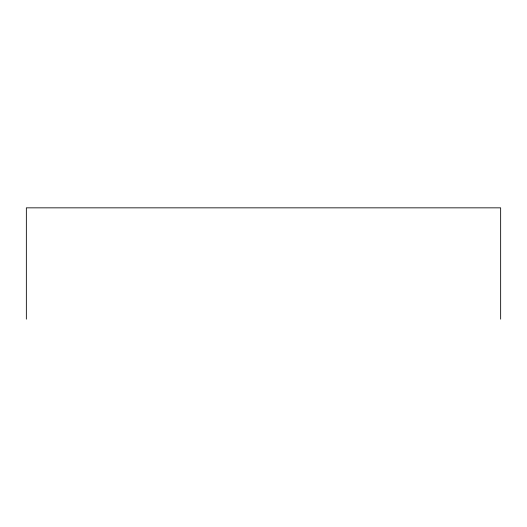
<?xml version="1.0" encoding="UTF-8"?>
<svg xmlns="http://www.w3.org/2000/svg" width="527" height="527" viewBox="0 0 527 527"><rect width="100%" height="100%" fill="white"/><g stroke="black" fill="none" stroke-linecap="round" stroke-linejoin="round"><path stroke-width="0.79" d="M500.65 319.158L500.65 207.842L26.35 207.842L26.35 319.158"/></g></svg>
